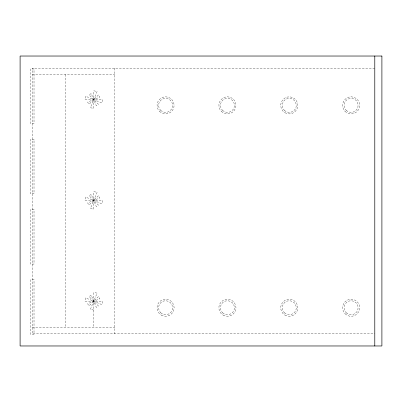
<?xml version="1.0" encoding="UTF-8"?>
<svg xmlns="http://www.w3.org/2000/svg" width="402" height="402" viewBox="0 0 402 402"><rect width="100%" height="100%" fill="white"/><g stroke="black" fill="none" stroke-linecap="round" stroke-linejoin="round"><path stroke-width="0.3" stroke-dasharray="2.01 1.51" d="M374.785 68.169L32.24 68.169L32.24 333.831L374.785 333.831M32.24 74.47L114.781 74.47M32.24 327.529L114.781 327.529M93.736 310.058L90.37 309.389L97.103 293.123L93.736 292.455L93.736 327.529M114.781 68.169L114.781 333.831M65.827 74.47L65.827 327.529M85.606 96.234L84.938 99.606L102.535 99.606L101.867 102.972L85.606 96.234M85.606 197.06L84.938 200.432L102.535 200.432L101.867 203.799L85.606 197.06M85.606 297.887L84.938 301.259L102.535 301.259L101.867 304.626L85.606 297.887M97.103 91.47L90.37 107.736L93.736 108.404L93.736 90.802L97.103 91.47M97.103 192.297L90.37 208.563L93.736 209.231L93.736 191.628L97.103 192.297M98.405 94.937L89.068 104.269L87.636 102.128L99.837 97.078L98.405 94.937M98.405 195.764L89.068 205.095L87.636 202.955L99.837 197.905L98.405 195.764M98.405 296.591L89.068 305.922L87.636 303.781L99.837 298.731L98.405 296.591M91.209 93.505L89.068 94.937L98.405 104.269L96.264 105.701L91.209 93.505M91.209 194.332L89.068 195.764L98.405 205.095L96.264 206.527L91.209 194.332M91.209 295.158L89.068 296.591L98.405 305.922L96.264 307.354L91.209 295.158M34.019 68.958L30.462 68.958L30.462 123.535L34.019 123.535L34.019 68.958M34.019 139.218L30.462 139.218L30.462 193.799L34.019 193.799L34.019 139.218M34.019 209.482L30.462 209.482L30.462 264.059L34.019 264.059L34.019 209.482M34.019 279.742L30.462 279.742L30.462 334.318L34.019 334.318L34.019 279.742M160.715 110.429A7.02 7.02 0 0 0 172.403 107.063A7.02 7.02 0 0 0 163.644 98.626A7.02 7.02 0 0 0 160.715 110.429M159.544 111.414A8.542 8.542 0 0 0 173.84 107.585A8.542 8.542 0 0 0 163.373 97.123A8.542 8.542 0 0 0 159.544 111.414M222.557 110.429A7.02 7.02 0 0 0 234.245 107.063A7.02 7.02 0 0 0 225.487 98.626A7.02 7.02 0 0 0 222.557 110.429M221.386 111.414A8.542 8.542 0 0 0 235.683 107.585A8.542 8.542 0 0 0 225.215 97.123A8.542 8.542 0 0 0 221.386 111.414M284.4 110.429A7.02 7.02 0 0 0 296.088 107.063A7.02 7.02 0 0 0 287.329 98.626A7.02 7.02 0 0 0 284.4 110.429M284.998 112.771A8.542 8.542 0 0 0 297.812 105.374A8.542 8.542 0 0 0 284.998 97.972A8.542 8.542 0 0 0 284.998 112.771M346.243 110.429A7.02 7.02 0 0 0 357.926 107.063A7.02 7.02 0 0 0 349.172 98.626A7.02 7.02 0 0 0 346.243 110.429M345.072 111.414A8.542 8.542 0 0 0 359.368 107.585A8.542 8.542 0 0 0 348.901 97.123A8.542 8.542 0 0 0 345.072 111.414M346.243 312.816A7.02 7.02 0 0 0 357.926 309.45A7.02 7.02 0 0 0 349.172 301.008A7.02 7.02 0 0 0 346.243 312.816M345.072 313.801A8.542 8.542 0 0 0 359.368 309.967A8.542 8.542 0 0 0 348.901 299.505A8.542 8.542 0 0 0 345.072 313.801M284.4 312.816A7.02 7.02 0 0 0 296.088 309.45A7.02 7.02 0 0 0 287.329 301.008A7.02 7.02 0 0 0 284.4 312.816M284.998 315.158A8.542 8.542 0 0 0 297.812 307.756A8.542 8.542 0 0 0 284.998 300.359A8.542 8.542 0 0 0 284.998 315.158M222.557 312.816A7.02 7.02 0 0 0 234.245 309.45A7.02 7.02 0 0 0 225.487 301.008A7.02 7.02 0 0 0 222.557 312.816M223.155 315.158A8.542 8.542 0 0 0 235.974 307.756A8.542 8.542 0 0 0 223.155 300.359A8.542 8.542 0 0 0 223.155 315.158M160.715 312.816A7.02 7.02 0 0 0 172.403 309.45A7.02 7.02 0 0 0 163.644 301.008A7.02 7.02 0 0 0 160.715 312.816M161.313 315.158A8.542 8.542 0 0 0 174.131 307.756A8.542 8.542 0 0 0 161.313 300.359A8.542 8.542 0 0 0 161.313 315.158"/><path stroke-width="0.6" d="M374.785 56.029L374.785 345.971M381.9 56.029L20.1 56.029L20.1 345.971L381.9 345.971L381.9 56.029"/></g></svg>
